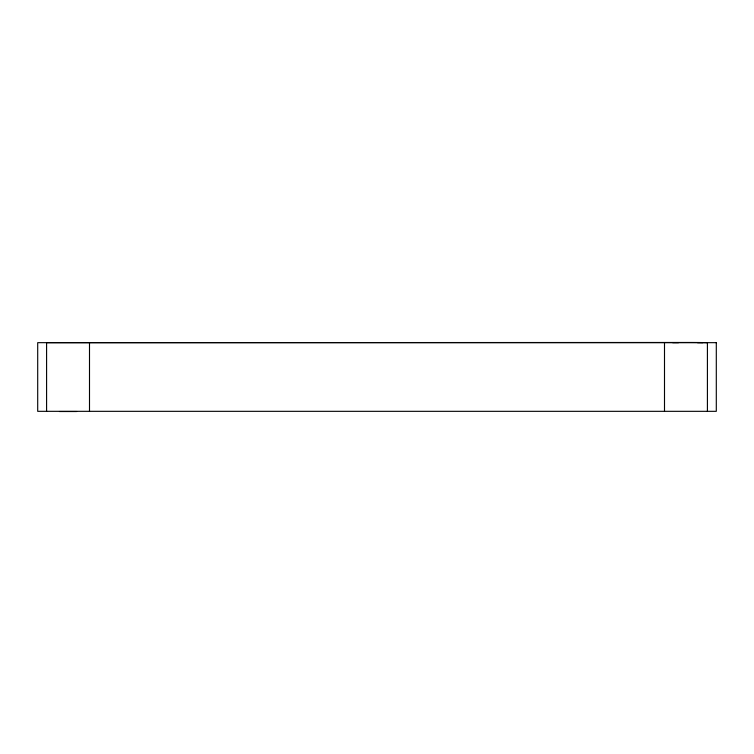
<?xml version="1.0" encoding="UTF-8"?>
<svg xmlns="http://www.w3.org/2000/svg" width="754" height="754" viewBox="0 0 754 754"><rect width="100%" height="100%" fill="white"/><g stroke="black" fill="none" stroke-linecap="round" stroke-linejoin="round"><path stroke-width="1.13" d="M672.643 342.665L678.534 342.665M697.507 342.665L702.822 342.665M59.462 411.524L76.625 411.524M707.412 342.665L707.412 411.326M664.5 342.665L664.5 411.326M89.5 342.665L89.5 411.326M46.588 411.326L46.588 342.665L685.961 342.476A30.33 0.933 -0.2 0 1 707.224 342.674M716.3 342.665L37.7 342.665L37.7 411.326L716.3 411.326L716.3 342.665"/></g></svg>
